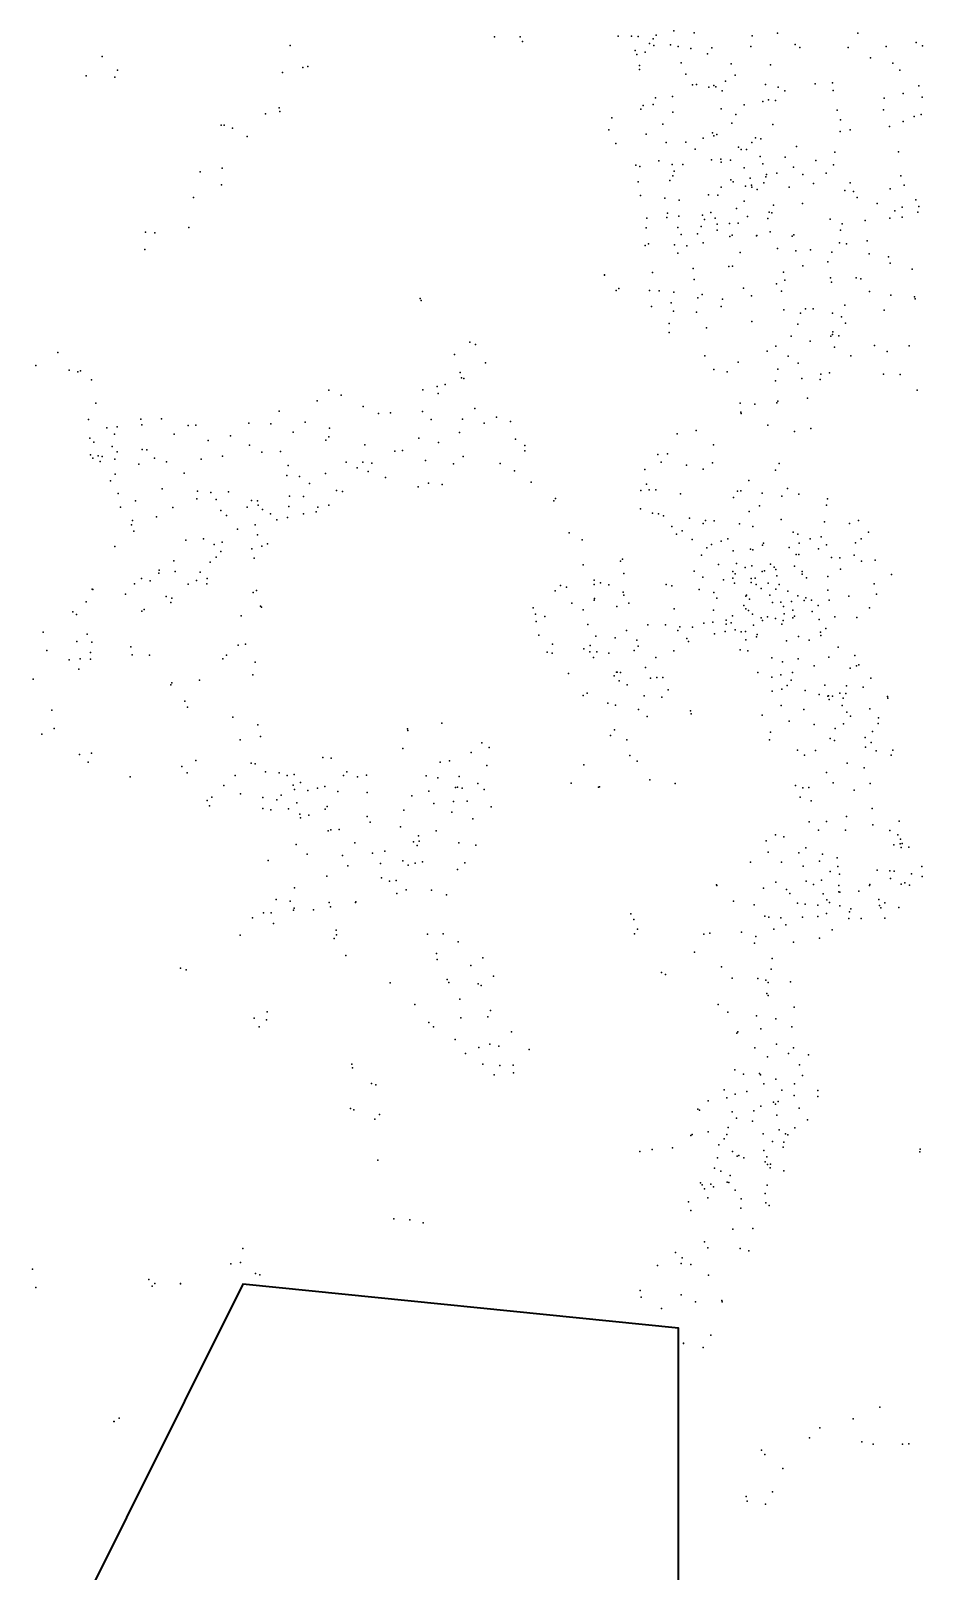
# Model space of a CAD drawing. Header units: millimetres. Extents: x -60275265 to 22802890, y -38578442 to 24337084.
# Drawn here: x 7224122 to 9819622, y -17880804 to -13398304 of the extents above; entities that cross this region are included whole.
import ezdxf

# ---------------------------------------------------------------- set-up
doc = ezdxf.new("R2010")
doc.units = ezdxf.units.MM
doc.header["$MEASUREMENT"] = 0
doc.layers.add('Outline', color=7, linetype='Continuous', true_color=0x000000)
doc.layers.add('particles', color=7, linetype='Continuous', true_color=0x000000)

msp = doc.modelspace()

# ---------------------------------------------------------------- linework, layer by layer
at = {"layer": 'Outline', "color": 3, "lineweight": 35, "true_color": 0x00ff00}
msp.add_lwpolyline([(13039331, -15644525), (11771230, -15644525), (11137351, -16154225), (11390938, -17810758), (11390938, -18320118), (9996120, -18575021), (9108430, -18320118), (9108430, -17173555), (7840611, -17045992), (7333096, -18065321), (7333096, -19467070), (7333096, -20358836), (6445571, -21505459), (5811691, -21887819), (4924165, -22014924), (3148832, -22014924), (2388023, -22014924), (1246851, -22397507)], dxfattribs=at)
at = {"layer": 'particles', "color": 93, "true_color": 0x67d435}
for p in [(9094622, -13398304), (7978622, -13441304), (8572622, -13416304), (8647622, -13416304), (8654622, -13429304), (8932622, -13414304), (8971622, -13414304), (8990622, -13415304), (9023622, -13435304), (9034622, -13421304), (9036622, -13441304), (9042622, -13411304), (9084622, -13439304), (9106622, -13444304), (9153622, -13404304), (9318622, -13444304), (9322622, -13413304), (9395622, -13405304), (9447622, -13438304), (9460622, -13447304), (9601622, -13447304), (9629622, -13405304), (9711622, -13444304), (9799622, -13432304), (9817622, -13442304), (7431622, -13473304), (8981622, -13455304), (8986622, -13467304), (9010622, -13460304), (9115622, -13491304), (9143622, -13449304), (9192622, -13465304), (9204622, -13448304), (9666622, -13477304), (9731622, -13492304), (7384622, -13529304), (7468622, -13533304), (7476622, -13513304), (7956622, -13519304), (8015622, -13505304), (8029622, -13502304), (8994622, -13499304), (8994622, -13511304), (9129622, -13524304), (9261622, -13494304), (9272622, -13527304), (9375622, -13497304), (9751622, -13513304), (9148622, -13555304), (9160622, -13554304), (9196622, -13562304), (9210622, -13557304), (9216622, -13561304), (9234622, -13573304), (9244622, -13545304), (9360622, -13554304), (9397622, -13562304), (9417622, -13573304), (9505622, -13552304), (9555622, -13549304), (9557622, -13572304), (9761622, -13580304), (9806622, -13558304), (7946622, -13622304), (8998622, -13626304), (9005622, -13615304), (9034622, -13612304), (9040622, -13593304), (9090622, -13589304), (9231622, -13625304), (9298622, -13613304), (9353622, -13604304), (9369622, -13599304), (9389622, -13601304), (9706622, -13594304), (9816622, -13591304), (7906622, -13640304), (7948622, -13633304), (8913622, -13651304), (9062622, -13670304), (9091622, -13635304), (9262622, -13667304), (9274622, -13642304), (9382622, -13671304), (9569622, -13629304), (9579622, -13657304), (9704622, -13628304), (9761622, -13662304), (9793622, -13647304), (9813622, -13642304), (7777622, -13673304), (7786622, -13673304), (7810622, -13681304), (7853622, -13706304), (8905622, -13686304), (9013622, -13699304), (9179622, -13710304), (9206622, -13695304), (9210622, -13704304), (9219622, -13700304), (9331622, -13709304), (9347622, -13712304), (9578622, -13691304), (9607622, -13686304), (9721622, -13676304), (8925622, -13726304), (9071622, -13723304), (9129622, -13722304), (9156622, -13742304), (9282622, -13737304), (9290622, -13743304), (9305622, -13743304), (9321622, -13723304), (9451622, -13735304), (9562622, -13751304), (9747622, -13750304), (7780622, -13798304), (8983622, -13789304), (8995622, -13793304), (9050622, -13776304), (9089622, -13787304), (9120622, -13787304), (9203622, -13773304), (9230622, -13772304), (9231622, -13780304), (9259622, -13774304), (9298622, -13797304), (9345622, -13764304), (9353622, -13785304), (9418622, -13766304), (9442622, -13795304), (9507622, -13775304), (9558622, -13788304), (7716622, -13808304), (7778622, -13846304), (8990622, -13837304), (9082622, -13834304), (9091622, -13820304), (9095622, -13806304), (9260622, -13832304), (9266622, -13837304), (9302622, -13850304), (9316622, -13827304), (9320622, -13847304), (9356622, -13840304), (9361622, -13823304), (9363622, -13816304), (9393622, -13812304), (9469622, -13816304), (9500622, -13842304), (9537622, -13812304), (9607622, -13840304), (9754622, -13820304), (9764622, -13847304), (7697622, -13883304), (8997622, -13877304), (9068622, -13885304), (9109622, -13891304), (9195622, -13875304), (9222622, -13876304), (9231622, -13853304), (9298622, -13894304), (9321622, -13853304), (9336622, -13860304), (9429622, -13853304), (9591622, -13863304), (9616622, -13866304), (9627622, -13883304), (9723622, -13858304), (9798622, -13890304), (9075622, -13929304), (9108622, -13937304), (9177622, -13934304), (9201622, -13927304), (9276622, -13915304), (9308622, -13938304), (9371622, -13926304), (9379622, -13928304), (9384622, -13905304), (9468622, -13901304), (9685622, -13901304), (9737622, -13922304), (9758622, -13911304), (9758622, -13940304), (9803622, -13926304), (9806622, -13909304), (7557622, -13984304), (7683622, -13970304), (9013622, -13971304), (9015622, -13943304), (9073622, -13941304), (9105622, -13970304), (9173622, -13967304), (9183622, -13947304), (9214622, -13943304), (9220622, -13961304), (9220622, -13978304), (9256622, -13959304), (9281622, -13958304), (9367622, -13944304), (9374622, -13983304), (9548622, -13946304), (9579622, -13978304), (9583622, -13960304), (9650622, -13950304), (9722622, -13943304), (7584622, -13986304), (9010622, -14023304), (9020622, -14018304), (9096622, -14021304), (9115622, -13991304), (9132622, -14024304), (9163622, -13989304), (9179622, -14015304), (9257622, -13997304), (9263622, -13993304), (9334622, -13995304), (9335622, -13994304), (9438622, -13996304), (9443622, -13992304), (9576622, -14015304), (9596622, -14018304), (9656622, -14009304), (7555622, -14034304), (9105622, -14045304), (9287622, -14043304), (9395622, -14031304), (9449622, -14038304), (9491622, -14035304), (9542622, -14070304), (9553622, -14042304), (9662622, -14047304), (9718622, -14056304), (9723622, -14074304), (8892622, -14108304), (8892622, -14109304), (9032622, -14101304), (9150622, -14090304), (9254622, -14084304), (9264622, -14083304), (9413622, -14100304), (9469622, -14082304), (9549622, -14117304), (9624622, -14117304), (9787622, -14092304), (8926622, -14154304), (8934622, -14148304), (9023622, -14154304), (9051622, -14155304), (9094622, -14159304), (9153622, -14122304), (9296622, -14147304), (9392622, -14134304), (9407622, -14156304), (9417622, -14124304), (9552622, -14129304), (9638622, -14120304), (9663622, -14157304), (8356622, -14177304), (8359622, -14183304), (8359622, -14183304), (9029622, -14200304), (9086622, -14190304), (9164622, -14175304), (9176622, -14165304), (9231622, -14200304), (9235622, -14179304), (9320622, -14169304), (9477622, -14207304), (9499622, -14207304), (9591622, -14196304), (9725622, -14167304), (9794622, -14172304), (9796622, -14178304), (9080622, -14250304), (9093622, -14214304), (9160622, -14217304), (9321622, -14244304), (9414622, -14210304), (9454622, -14252304), (9462622, -14220304), (9555622, -14220304), (9581622, -14230304), (9593622, -14249304), (9706622, -14211304), (9080622, -14276304), (9189622, -14262304), (9435622, -14287304), (9550622, -14287304), (9555622, -14282304), (9556622, -14274304), (9574622, -14286304), (7302622, -14334304), (8456622, -14340304), (8500622, -14304304), (8517622, -14311304), (9365622, -14330304), (9390622, -14316304), (9490622, -14301304), (9561622, -14319304), (9677622, -14314304), (9714622, -14331304), (9778622, -14315304), (7238622, -14372304), (7335622, -14386304), (7368622, -14387304), (8546622, -14364304), (9184622, -14344304), (9210622, -14384304), (9281622, -14362304), (9396622, -14383304), (9426622, -14345304), (9455622, -14365304), (9609622, -14344304), (7360622, -14390304), (7400622, -14414304), (8405622, -14433304), (8429622, -14427304), (8472622, -14392304), (8476622, -14408304), (8483622, -14410304), (9249622, -14390304), (9389622, -14417304), (9466622, -14410304), (9519622, -14413304), (9521622, -14397304), (9547622, -14393304), (9704622, -14397304), (9752622, -14398304), (8056622, -14475304), (8090622, -14444304), (8126622, -14458304), (8364622, -14443304), (8408622, -14453304), (9396622, -14476304), (9483622, -14467304), (9802622, -14444304), (7413622, -14482304), (7946622, -14505304), (8190622, -14491304), (8235622, -14512304), (8270622, -14510304), (8363622, -14506304), (8515622, -14497304), (8578622, -14522304), (9287622, -14482304), (9289622, -14508304), (9290622, -14512304), (9329622, -14484304), (9393622, -14481304), (7391622, -14529304), (7445622, -14553304), (7475622, -14550304), (7543622, -14528304), (7546622, -14545304), (7604622, -14527304), (7681622, -14547304), (7703622, -14546304), (7858622, -14540304), (7922622, -14542304), (7987622, -14566304), (8021622, -14537304), (8092622, -14554304), (8388622, -14529304), (8470622, -14567304), (8479622, -14528304), (8542622, -14540304), (8619622, -14535304), (9159622, -14561304), (9367622, -14546304), (9445622, -14564304), (9492622, -14555304), (7395622, -14583304), (7407622, -14595304), (7460622, -14608304), (7467622, -14572304), (7640622, -14572304), (7739622, -14590304), (7804622, -14577304), (7860622, -14604304), (8082622, -14589304), (8090622, -14580304), (8195622, -14603304), (8352622, -14583304), (8409622, -14596304), (8633622, -14586304), (8660622, -14605304), (9103622, -14571304), (9209622, -14603304), (7397622, -14632304), (7404622, -14642304), (7419622, -14635304), (7425622, -14651304), (7431622, -14637304), (7468622, -14645304), (7475622, -14623304), (7547622, -14616304), (7561622, -14617304), (7583622, -14642304), (7618622, -14652304), (7719622, -14645304), (7781622, -14636304), (7895622, -14624304), (7950622, -14622304), (8141622, -14653304), (8189622, -14653304), (8215622, -14656304), (8282622, -14621304), (8305622, -14619304), (8371622, -14648304), (8481622, -14637304), (8589622, -14657304), (8660622, -14620304), (9047622, -14631304), (9057622, -14653304), (9075622, -14629304), (9206622, -14655304), (9400622, -14657304), (7469622, -14688304), (7538622, -14659304), (7670622, -14685304), (7968622, -14692304), (7972622, -14663304), (8005622, -14695304), (8081622, -14686304), (8173622, -14670304), (8205622, -14680304), (8255622, -14698304), (8453622, -14658304), (8630622, -14678304), (9009622, -14675304), (9131622, -14662304), (9179622, -14674304), (9389622, -14677304), (7455622, -14708304), (7478622, -14744304), (7606622, -14731304), (7708622, -14738304), (7747622, -14742304), (7798622, -14740304), (8034622, -14715304), (8113622, -14736304), (8130622, -14739304), (8350622, -14725304), (8380622, -14714304), (8420622, -14718304), (8679622, -14711304), (8998622, -14736304), (9014622, -14717304), (9022622, -14734304), (9041622, -14734304), (9113622, -14745304), (9279622, -14738304), (9289622, -14737304), (9312622, -14707304), (9351622, -14743304), (9424622, -14730304), (9457622, -14746304), (7484622, -14784304), (7528622, -14766304), (7637622, -14785304), (7706622, -14760304), (7763622, -14762304), (7853622, -14784304), (7865622, -14765304), (7883622, -14766304), (7885622, -14778304), (7897622, -14791304), (7974622, -14782304), (7976622, -14752304), (8017622, -14753304), (8058622, -14784304), (8090622, -14778304), (8745622, -14766304), (8750622, -14759304), (8997622, -14789304), (9267622, -14756304), (9343622, -14780304), (9408622, -14752304), (9538622, -14778304), (9541622, -14760304), (7516622, -14836304), (7519622, -14823304), (7589622, -14812304), (7776622, -14794304), (7793622, -14808304), (7876622, -14836304), (7921622, -14804304), (7939622, -14821304), (7970622, -14814304), (8017622, -14804304), (8053622, -14798304), (9032622, -14802304), (9049622, -14804304), (9064622, -14809304), (9139622, -14816304), (9179622, -14832304), (9186622, -14823304), (9211622, -14824304), (9285622, -14833304), (9313622, -14797304), (9406622, -14820304), (9532622, -14827304), (9605622, -14832304), (9631622, -14823304), (7523622, -14854304), (7674622, -14880304), (7726622, -14876304), (7825622, -14848304), (7883622, -14865304), (8789622, -14859304), (8827622, -14879304), (9088622, -14840304), (9102622, -14863304), (9118622, -14853304), (9147622, -14878304), (9251622, -14876304), (9324622, -14840304), (9441622, -14857304), (9454622, -14863304), (9490622, -14876304), (9522622, -14871304), (9639622, -14876304), (9660622, -14857304), (7468622, -14899304), (7757622, -14893304), (7776622, -14913304), (7780622, -14886304), (7866622, -14905304), (7895622, -14898304), (7912622, -14891304), (9174622, -14924304), (9190622, -14903304), (9203622, -14893304), (9231622, -14883304), (9266622, -14911304), (9317622, -14906304), (9324622, -14908304), (9352622, -14895304), (9355622, -14889304), (9429622, -14902304), (9450622, -14922304), (9457622, -14922304), (9458622, -14889304), (9515622, -14905304), (9538622, -14894304), (9618622, -14924304), (9622622, -14888304), (7597622, -14968304), (7639622, -14940304), (7643622, -14971304), (7745622, -14944304), (7763622, -14930304), (7873622, -14933304), (8830622, -14952304), (8939622, -14941304), (8944622, -14936304), (9153622, -14970304), (9224622, -14951304), (9265622, -14971304), (9276622, -14948304), (9301622, -14960304), (9321622, -14955304), (9351622, -14971304), (9357622, -14969304), (9375622, -14950304), (9386622, -14959304), (9390622, -14966304), (9445622, -14956304), (9467622, -14971304), (9552622, -14931304), (9577622, -14932304), (9579622, -14965304), (9640622, -14941304), (9679622, -14938304), (7525622, -15007304), (7545622, -14992304), (7571622, -14999304), (7596622, -14976304), (7681622, -15008304), (7705622, -14998304), (7716622, -14973304), (7735622, -15007304), (7736622, -14992304), (8764622, -15012304), (8862622, -14997304), (8862622, -15009304), (8880622, -15004304), (8905622, -15010304), (8948622, -14977304), (9071622, -15009304), (9088622, -15013304), (9178622, -14988304), (9238622, -14996304), (9265622, -14991304), (9270622, -15005304), (9272622, -14978304), (9319622, -14992304), (9319622, -15003304), (9330622, -14991304), (9333622, -15009304), (9368622, -15005304), (9393622, -14984304), (9400622, -15009304), (9467622, -14979304), (9480622, -14990304), (9542622, -14986304), (9676622, -15007304), (9727622, -14980304), (7384622, -15060304), (7402622, -15023304), (7404622, -15024304), (7499622, -15037304), (7617622, -15044304), (7634622, -15049304), (7870622, -15033304), (7880622, -15027304), (8749622, -15028304), (8782622, -15017304), (8862622, -15055304), (8863622, -15050304), (8946622, -15032304), (8948622, -15040304), (9167622, -15024304), (9210622, -15033304), (9219622, -15049304), (9303622, -15043304), (9305622, -15040304), (9314622, -15052304), (9348622, -15021304), (9373622, -15040304), (9390622, -15023304), (9425622, -15029304), (9436622, -15059304), (9454622, -15042304), (9473622, -15056304), (9478622, -15048304), (9494622, -15055304), (9542622, -15026304), (9546622, -15055304), (9603622, -15043304), (9683622, -15037304), (7346622, -15089304), (7356622, -15097304), (7546622, -15087304), (7553622, -15082304), (7631622, -15062304), (7835622, -15100304), (7892622, -15072304), (7894622, -15075304), (8685622, -15077304), (8691622, -15096304), (8719622, -15102304), (8797622, -15064304), (8830622, -15083304), (8928622, -15073304), (8963622, -15064304), (9095622, -15080304), (9209622, -15084304), (9264622, -15100304), (9297622, -15070304), (9303622, -15080304), (9311622, -15085304), (9323622, -15096304), (9366622, -15103304), (9381622, -15062304), (9405622, -15061304), (9413622, -15073304), (9415622, -15095304), (9440622, -15084304), (9445622, -15101304), (9496622, -15088304), (9514622, -15070304), (9562622, -15103304), (9626622, -15105304), (9663622, -15077304), (7259622, -15148304), (8693622, -15117304), (8844622, -15126304), (8956622, -15143304), (9018622, -15127304), (9070622, -15127304), (9105622, -15143304), (9111622, -15132304), (9148622, -15133304), (9181622, -15122304), (9207622, -15119304), (9243622, -15146304), (9246622, -15113304), (9246622, -15125304), (9261622, -15121304), (9272622, -15141304), (9290622, -15147304), (9302622, -15146304), (9325622, -15128304), (9348622, -15106304), (9352622, -15114304), (9389622, -15108304), (9408622, -15125304), (9412622, -15114304), (9440622, -15106304), (9516622, -15111304), (9520622, -15148304), (9536622, -15137304), (7357622, -15175304), (7387622, -15154304), (7401622, -15177304), (7514622, -15191304), (7827622, -15186304), (7848622, -15183304), (8701622, -15157304), (8741622, -15183304), (8850622, -15187304), (8867622, -15160304), (8923622, -15164304), (8986622, -15171304), (8990622, -15189304), (9132622, -15166304), (9136622, -15175304), (9212622, -15153304), (9303622, -15170304), (9334622, -15162304), (9336622, -15155304), (9421622, -15173304), (9456622, -15161304), (9487622, -15171304), (9521622, -15158304), (9572622, -15192304), (7270622, -15201304), (7335622, -15228304), (7367622, -15226304), (7397622, -15207304), (7397622, -15227304), (7518622, -15214304), (7569622, -15215304), (7782622, -15226304), (7793622, -15215304), (7876622, -15235304), (8725622, -15206304), (8740622, -15209304), (8832622, -15196304), (8849622, -15205304), (8860622, -15222304), (8870622, -15205304), (8905622, -15209304), (8978622, -15201304), (9041622, -15222304), (9094622, -15202304), (9287622, -15199304), (9309622, -15202304), (9379622, -15223304), (9410622, -15234304), (9455622, -15226304), (9545622, -15221304), (9620622, -15216304), (7230622, -15285304), (7230622, -15285304), (7363622, -15256304), (7869622, -15272304), (8787622, -15268304), (8920622, -15275304), (8927622, -15264304), (8929622, -15264304), (8939622, -15265304), (9011622, -15251304), (9026622, -15282304), (9044622, -15280304), (9062622, -15280304), (9338622, -15265304), (9379622, -15279304), (9405622, -15272304), (9439622, -15265304), (9502622, -15246304), (9607622, -15253304), (9625622, -15246304), (9632622, -15243304), (9667622, -15282304), (7631622, -15301304), (7634622, -15295304), (7714622, -15288304), (8842622, -15325304), (8935622, -15290304), (8958622, -15301304), (9077622, -15316304), (9380622, -15320304), (9408622, -15314304), (9423622, -15303304), (9435622, -15288304), (9476622, -15318304), (9516622, -15329304), (9533622, -15302304), (9577622, -15325304), (9594622, -15326304), (9596622, -15304304), (9644622, -15308304), (7671622, -15349304), (7679622, -15366304), (8830622, -15332304), (8902622, -15355304), (8924622, -15360304), (8991622, -15373304), (9007622, -15333304), (9059622, -15337304), (9406622, -15361304), (9472622, -15373304), (9542622, -15334304), (9544622, -15333304), (9546622, -15344304), (9555622, -15334304), (9583622, -15361304), (9586622, -15340304), (9664622, -15371304), (9715622, -15335304), (9716622, -15340304), (7285622, -15375304), (7811622, -15395304), (7884622, -15418304), (8419622, -15413304), (9016622, -15393304), (9142622, -15377304), (9144622, -15386304), (9351622, -15389304), (9429622, -15407304), (9502622, -15417304), (9587622, -15415304), (9597622, -15381304), (9608622, -15392304), (9688622, -15414304), (9689622, -15397304), (7256622, -15445304), (7291622, -15428304), (7832622, -15461304), (7892622, -15452304), (8319622, -15429304), (8320622, -15434304), (8910622, -15449304), (8921622, -15432304), (8957622, -15461304), (9372622, -15461304), (9375622, -15439304), (9548622, -15457304), (9561622, -15463304), (9563622, -15428304), (9650622, -15454304), (9672622, -15437304), (7365622, -15504304), (7400622, -15500304), (8306622, -15486304), (8504622, -15498304), (8535622, -15470304), (8557622, -15484304), (8966622, -15507304), (9453622, -15491304), (9474622, -15506304), (9506622, -15492304), (9651622, -15483304), (9668622, -15469304), (9682622, -15493304), (9726622, -15506304), (9731622, -15491304), (7390622, -15526304), (7663622, -15539304), (7703622, -15521304), (7864622, -15529304), (7876622, -15531304), (8073622, -15513304), (8097622, -15515304), (8414622, -15526304), (8441622, -15522304), (8550622, -15536304), (8832622, -15534304), (8987622, -15523304), (9598622, -15529304), (9647622, -15543304), (7512622, -15569304), (7678622, -15557304), (7785622, -15594304), (7818622, -15565304), (7906622, -15554304), (7946622, -15557304), (7969622, -15565304), (7987622, -15593304), (7989622, -15562304), (8008622, -15585304), (8079622, -15597304), (8133622, -15565304), (8143622, -15554304), (8174622, -15569304), (8200622, -15564304), (8373622, -15566304), (8407622, -15572304), (8469622, -15568304), (8524622, -15588304), (8795622, -15587304), (8878622, -15598304), (9024622, -15578304), (9098622, -15588304), (9448622, -15594304), (9538622, -15556304), (9557622, -15586304), (9665622, -15588304), (7736622, -15638304), (7750622, -15628304), (7833622, -15618304), (7898622, -15629304), (7939622, -15636304), (7952622, -15622304), (7990622, -15606304), (8029622, -15609304), (8057622, -15602304), (8116622, -15612304), (8202622, -15615304), (8332622, -15624304), (8381622, -15611304), (8453622, -15641304), (8459622, -15600304), (8465622, -15599304), (8478622, -15602304), (8493622, -15640304), (8542622, -15606304), (8875622, -15599304), (9461622, -15628304), (9469622, -15601304), (9486622, -15600304), (9493622, -15639304), (9618622, -15608304), (7743622, -15653304), (7898622, -15661304), (7922622, -15665304), (7973622, -15662304), (7997622, -15645304), (8006622, -15678304), (8008622, -15688304), (8032622, -15680304), (8080622, -15663304), (8085622, -15655304), (8202622, -15684304), (8308622, -15666304), (8396622, -15647304), (8448622, -15672304), (8562622, -15656304), (9596622, -15684304), (9671622, -15661304), (8088622, -15726304), (8096622, -15723304), (8120622, -15722304), (8211622, -15701304), (8299622, -15714304), (8402622, -15726304), (8509622, -15691304), (9487622, -15700304), (9515622, -15724304), (9538622, -15699304), (9593622, -15724304), (9673622, -15709304), (9722622, -15725304), (9749622, -15698304), (7995622, -15766304), (8166622, -15761304), (8337622, -15758304), (8347622, -15769304), (8351622, -15741304), (8353622, -15756304), (8468622, -15761304), (8518622, -15768304), (9362622, -15755304), (9389622, -15738304), (9414622, -15744304), (9478622, -15776304), (9734622, -15767304), (9745622, -15738304), (9752622, -15764304), (9753622, -15750304), (9755622, -15775304), (9758622, -15763304), (9777622, -15774304), (7914622, -15812304), (8027622, -15794304), (8130622, -15798304), (8217622, -15791304), (8241622, -15821304), (8253622, -15785304), (8306622, -15813304), (8341622, -15820304), (8363622, -15816304), (8486622, -15819304), (9317622, -15817304), (9368622, -15788304), (9407622, -15817304), (9457622, -15790304), (9517622, -15814304), (9526622, -15794304), (9569622, -15805304), (8084622, -15858304), (8146622, -15828304), (8243622, -15863304), (8321622, -15826304), (8465622, -15839304), (9470622, -15829304), (9548622, -15844304), (9571622, -15830304), (9576622, -15852304), (9685622, -15841304), (9722622, -15842304), (9724622, -15865304), (9735622, -15843304), (9785622, -15851304), (9815622, -15830304), (9816622, -15859304), (7990622, -15892304), (8267622, -15873304), (8286622, -15871304), (8288622, -15908304), (8315622, -15898304), (8389622, -15899304), (8433622, -15912304), (9218622, -15883304), (9219622, -15885304), (9355622, -15893304), (9390622, -15875304), (9421622, -15897304), (9431622, -15908304), (9479622, -15873304), (9500622, -15882304), (9523622, -15870304), (9528622, -15909304), (9574622, -15885304), (9574622, -15904304), (9577622, -15905304), (9632622, -15902304), (9663622, -15885304), (9664622, -15882304), (9755622, -15881304), (9766622, -15877304), (9779622, -15884304), (7937622, -15926304), (7978622, -15931304), (7988622, -15957304), (7989622, -15951304), (8046622, -15956304), (8091622, -15935304), (8095622, -15947304), (8168622, -15935304), (8169622, -15933304), (9267622, -15931304), (9327622, -15941304), (9453622, -15937304), (9476622, -15939304), (9513622, -15942304), (9539622, -15927304), (9547622, -15935304), (9577622, -15944304), (9609622, -15953304), (9690622, -15926304), (9692622, -15943304), (9696622, -15950304), (9707622, -15936304), (9748622, -15949304), (7868622, -15979304), (7900622, -15965304), (7923622, -15965304), (7929622, -15996304), (8969622, -15968304), (8977622, -15984304), (9358622, -15974304), (9370622, -15977304), (9405622, -15979304), (9420622, -16000304), (9468622, -15977304), (9513622, -15975304), (9538622, -15967304), (9603622, -15981304), (9605622, -15962304), (9639622, -15981304), (9707622, -15980304), (7832622, -16030304), (7832622, -16030304), (8106622, -16039304), (8112622, -16015304), (8113622, -16029304), (8377622, -16027304), (8423622, -16026304), (8979622, -16026304), (8988622, -16012304), (9181622, -16027304), (9198622, -16024304), (9291622, -16021304), (9332622, -16034304), (9385622, -16012304), (9517622, -16038304), (9554622, -16014304), (8140622, -16089304), (8403622, -16083304), (8466622, -16049304), (9154622, -16079304), (9328622, -16053304), (9442622, -16050304), (7659622, -16126304), (7659622, -16126304), (7675622, -16131304), (8405622, -16100304), (8503622, -16118304), (8538622, -16096304), (9232622, -16122304), (9377622, -16129304), (9380622, -16098304), (8269622, -16168304), (8434622, -16159304), (8439622, -16167304), (8525622, -16171304), (8533622, -16176304), (8569622, -16149304), (9058622, -16138304), (9070622, -16144304), (9263622, -16155304), (9338622, -16156304), (9361622, -16161304), (9368622, -16167304), (9433622, -16165304), (8471622, -16216304), (9364622, -16199304), (9368622, -16205304), (7873622, -16271304), (7911622, -16253304), (8340622, -16231304), (8474622, -16270304), (8553622, -16267304), (8561622, -16249304), (9223622, -16231304), (9251622, -16254304), (9334622, -16264304), (9444622, -16239304), (7888622, -16296304), (7909622, -16276304), (8381622, -16284304), (8395622, -16296304), (8622622, -16311304), (9277622, -16315304), (9280622, -16311304), (9347622, -16302304), (9390622, -16273304), (9437622, -16296304), (8458622, -16333304), (8527622, -16357304), (8559622, -16347304), (8585622, -16353304), (9329622, -16358304), (9392622, -16347304), (9442622, -16358304), (8157622, -16405304), (8488622, -16374304), (8538622, -16405304), (8673622, -16362304), (9366622, -16384304), (9427622, -16374304), (9485622, -16378304), (8159622, -16416304), (8571622, -16436304), (8588622, -16409304), (8626622, -16408304), (8627622, -16430304), (9271622, -16422304), (9296622, -16434304), (9343622, -16432304), (9346622, -16436304), (9390622, -16449304), (9459622, -16407304), (9468622, -16438304), (8214622, -16461304), (8227622, -16465304), (9240622, -16480304), (9272622, -16492304), (9306622, -16485304), (9356622, -16462304), (9408622, -16481304), (9445622, -16462304), (9513622, -16482304), (8153622, -16534304), (8163622, -16538304), (9164622, -16536304), (9168622, -16539304), (9194622, -16512304), (9248622, -16503304), (9347622, -16527304), (9384622, -16516304), (9389622, -16521304), (9397622, -16514304), (9444622, -16496304), (9458622, -16533304), (9513622, -16499304), (8224622, -16565304), (8238622, -16552304), (9263622, -16544304), (9276622, -16562304), (9323622, -16571304), (9326622, -16541304), (9393622, -16553304), (9483622, -16567304), (9143622, -16613304), (9147622, -16610304), (9194622, -16602304), (9240622, -16622304), (9248622, -16610304), (9252622, -16589304), (9354622, -16608304), (9400622, -16596304), (9419622, -16608304), (9425622, -16611304), (9446622, -16590304), (8995622, -16659304), (9031622, -16653304), (9090622, -16649304), (9225622, -16640304), (9264622, -16659304), (9278622, -16673304), (9283622, -16671304), (9356622, -16656304), (9381622, -16630304), (9412622, -16647304), (9414622, -16632304), (9809622, -16660304), (9810622, -16652304), (8233622, -16684304), (9212622, -16708304), (9221622, -16678304), (9230622, -16716304), (9297622, -16678304), (9359622, -16689304), (9364622, -16675304), (9366622, -16697304), (9374622, -16707304), (9375622, -16696304), (9414622, -16715304), (9171622, -16750304), (9176622, -16756304), (9201622, -16754304), (9209622, -16762304), (9249622, -16748304), (9254622, -16749304), (9258622, -16729304), (9365622, -16757304), (9136622, -16806304), (9183622, -16768304), (9193622, -16794304), (9272622, -16772304), (9290622, -16797304), (9359622, -16781304), (9361622, -16809304), (9143622, -16831304), (9289622, -16824304), (9371622, -16816304), (8279622, -16855304), (8326622, -16858304), (8365622, -16867304), (9265622, -16885304), (9324622, -16883304), (7840622, -16941304), (9183622, -16922304), (9193622, -16940304), (9287622, -16941304), (7805622, -16986304), (7833622, -16982304), (9099622, -16953304), (9115622, -16985304), (9118622, -16969304), (9143622, -16988304), (9312622, -16948304), (7228622, -17002304), (7567622, -17032304), (7877622, -17014304), (7890622, -17018304), (9046622, -16991304), (9195622, -17019304), (7238622, -17055304), (7576622, -17051304), (7584622, -17043304), (7659622, -17043304), (7659622, -17044304), (8996622, -17064304), (9115622, -17076304), (8999622, -17083304), (9058622, -17116304), (9157622, -17097304), (9233622, -17093304), (9234622, -17097304), (9201622, -17194304), (9122622, -17217304), (9122622, -17218304), (9179622, -17230304), (7480622, -17435304), (9693622, -17403304), (7465622, -17445304), (7466622, -17445304), (9518622, -17463304), (9615622, -17437304), (9488622, -17492304), (9641622, -17504304), (9674622, -17511304), (9759622, -17511304), (9777622, -17510304), (9349622, -17528304), (9358622, -17541304), (9411622, -17582304), (9381622, -17650304), (9304622, -17663304), (9307622, -17677304), (9360622, -17685304)]:
    msp.add_point(p, dxfattribs=at)

doc.saveas('drawing.dxf')
